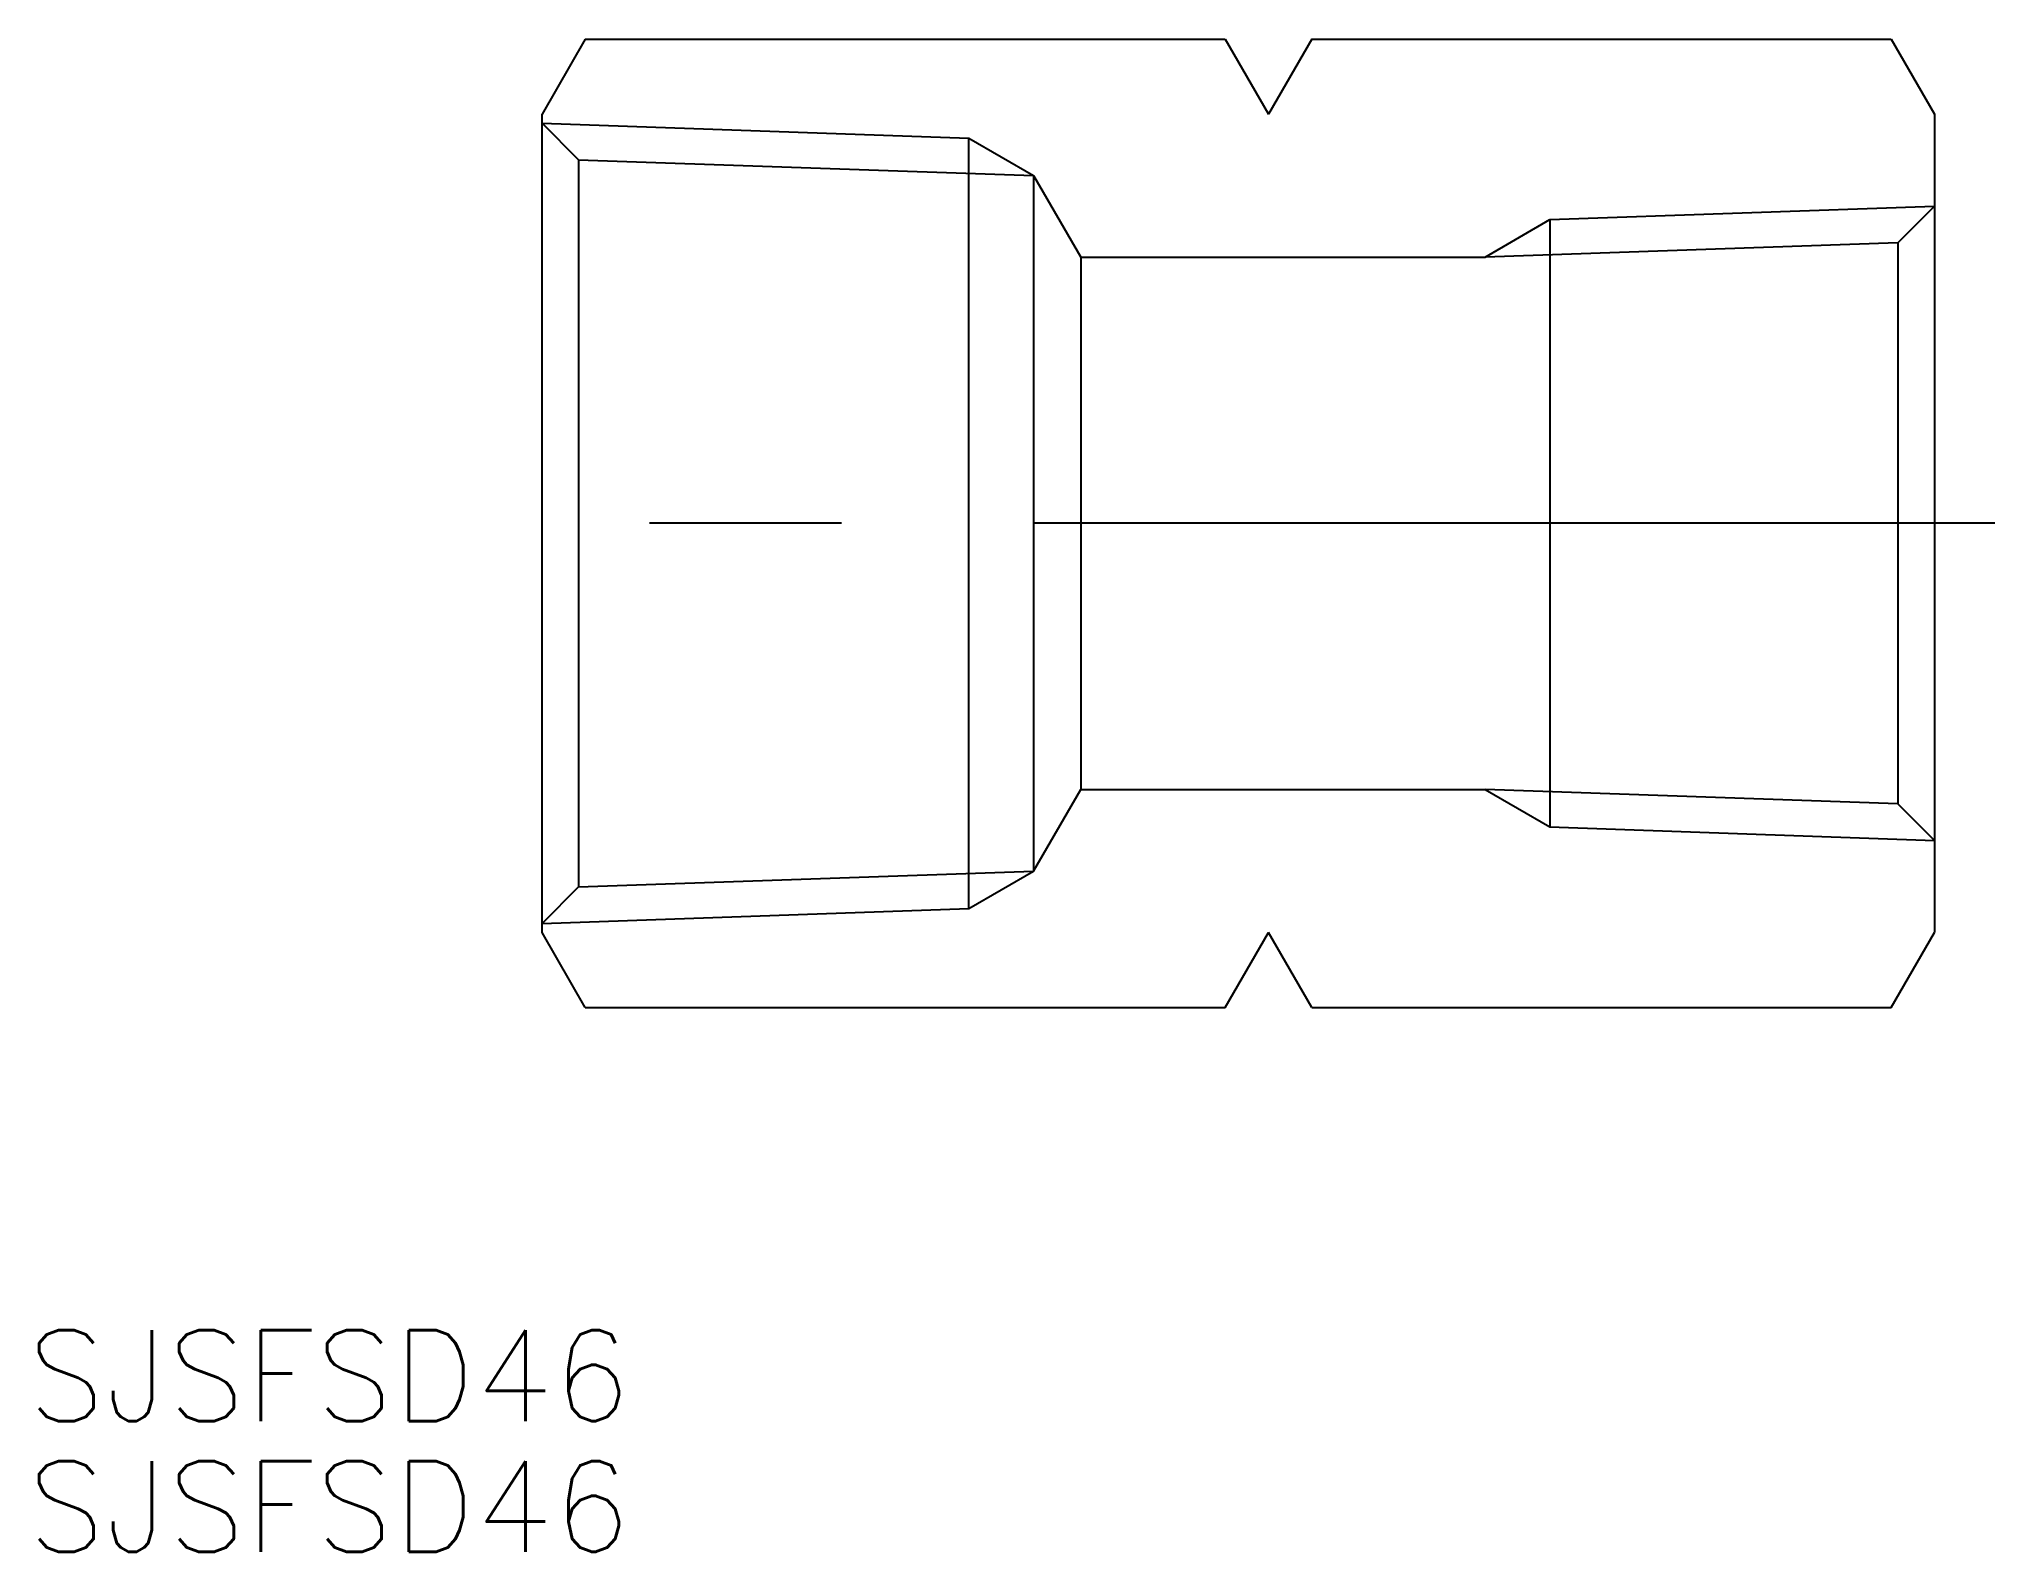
# Model space of a CAD drawing. Extents: x -62.6 to 2, y -34 to 16.
import ezdxf

# ---------------------------------------------------------------- set-up
doc = ezdxf.new("R2010")
doc.units = 0
doc.linetypes.add('CENTER', pattern=[50.8, 31.75, -6.35, 6.35, -6.35])
doc.layers.get('0').update_dxf_attribs({"linetype": 'CONTINUOUS'})
doc.layers.add('CENTER', color=1, linetype='CENTER')
doc.styles.get("Standard").update_dxf_attribs({"font": 'txt.shx', "height": 3, "bigfont": 'bigfont.shx'})

msp = doc.modelspace()

# ---------------------------------------------------------------- linework, layer by layer
at = {"color": 7, "linetype": 'CONTINUOUS'}
for p, q in [((-44.571, 16), (-46, 13.525)), ((-44.571, 16), (-23.429, 16)), ((-23.429, 16), (-22, 13.525)), ((-20.571, 16), (-22, 13.525)), ((-20.571, 16), (-1.429, 16)), ((-1.429, 16), (0, 13.525)), ((-46, -13.525), (-46, 13.525)), ((-44.796, 12.016), (-46, 13.221)), ((0, 13.525), (0, -13.525)), ((-31.9, -12.728), (-31.9, 12.728)), ((-44.796, 12.016), (-29.758, 11.491)), ((-44.796, 12.016), (-44.796, -12.016)), ((-29.758, 11.491), (-29.758, -11.491)), ((-29.758, 11.491), (-28.202, 8.797)), ((-1.204, 9.273), (0, 10.478)), ((-12.7, 10.034), (-12.7, -10.034)), ((-1.204, 9.273), (-14.842, 8.797)), ((-1.204, 9.273), (-1.204, -9.273)), ((-28.202, 8.797), (-14.842, 8.797)), ((-28.202, 8.797), (-28.202, -8.797)), ((-29.758, -11.491), (-28.202, -8.797)), ((-28.202, -8.797), (-14.842, -8.797)), ((-1.204, -9.273), (-14.842, -8.797)), ((-1.204, -9.273), (0, -10.478)), ((-44.796, -12.016), (-29.758, -11.491)), ((-44.796, -12.016), (-46, -13.22)), ((-44.571, -16), (-46, -13.525)), ((-23.429, -16), (-22, -13.525)), ((-20.571, -16), (-22, -13.525)), ((-1.429, -16), (0, -13.525)), ((-44.571, -16), (-23.429, -16)), ((-20.571, -16), (-1.429, -16))]:
    msp.add_line(p, q, dxfattribs=at)
at = {"color": 3, "linetype": 'CONTINUOUS'}
for p, q in [((-46, 13.221), (-31.9, 12.728)), ((-31.9, 12.728), (-29.758, 11.491)), ((-12.7, 10.034), (0, 10.478)), ((-14.842, 8.797), (-12.7, 10.034)), ((-14.842, -8.797), (-12.7, -10.034)), ((-12.7, -10.034), (0, -10.478)), ((-31.9, -12.728), (-29.758, -11.491)), ((-46, -13.22), (-31.9, -12.728))]:
    msp.add_line(p, q, dxfattribs=at)
at = {"layer": 'CENTER', "color": 1, "linetype": 'CENTER'}
msp.add_line((2, 0), (-48, 0), dxfattribs=at)

# ---------------------------------------------------------------- texts
at = {"color": 7, "linetype": 'CONTINUOUS'}
for p in [(-63, -29.663), (-63, -33.988)]:
    msp.add_text('SJSFSD46', height=3, dxfattribs=at).set_placement(p)

doc.saveas('drawing.dxf')
